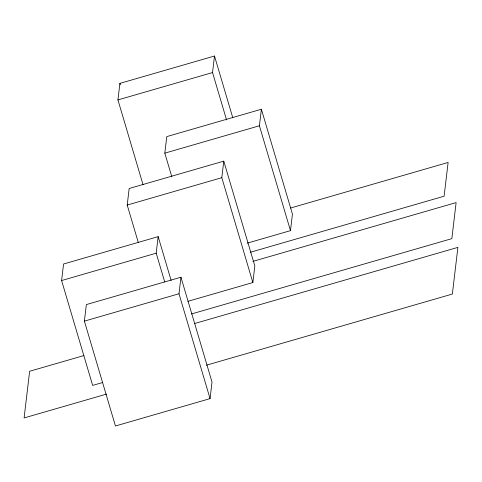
<?xml version="1.0" encoding="UTF-8"?>
<svg xmlns="http://www.w3.org/2000/svg" width="482" height="482" viewBox="0 0 482 482"><rect width="100%" height="100%" fill="white"/><g stroke="black" fill="none" stroke-linecap="round" stroke-linejoin="round"><path stroke-width="0.72" d="M102.768 382.479L92.658 385.407L61.6 280.548L63.558 264.003L158.162 236.638L171.14 280.452M84.392 321.132L86.356 304.588L180.961 277.222L212.02 382.081L210.056 398.62L115.451 425.986L84.392 321.132L178.997 293.761L180.961 277.222M143.034 184.666L117.933 99.919L119.898 83.38L214.496 56.014L232.794 117.777M138.274 242.392L127.206 205.049L129.17 188.504L223.775 161.139L254.833 265.998L252.869 282.536L187.878 301.34M171.833 176.852L164.814 153.149L166.778 136.605L261.383 109.239L292.441 214.098L290.477 230.637L247.145 243.175M164.711 281.91L156.198 253.183L158.162 236.638M226.576 119.952L212.538 72.553L214.496 56.014M252.869 282.536L221.81 177.683L223.775 161.139M290.477 230.637L259.418 125.784L261.383 109.239M117.933 99.919L212.538 72.553M164.814 153.149L259.418 125.784M127.206 205.049L221.81 177.683M290.58 208.025L448.115 162.452L444.109 196.204L250.441 252.231M61.6 280.548L156.198 253.183M252.936 261.371L456.123 202.597L451.845 238.644L191.535 313.951M83.898 355.565L29.643 371.261L24.1 417.942L106.57 394.083M194.577 323.549L457.9 247.374L452.357 294.056L206.398 365.205M119.898 83.38L120.319 84.814M178.997 293.761L210.056 398.62"/></g></svg>
